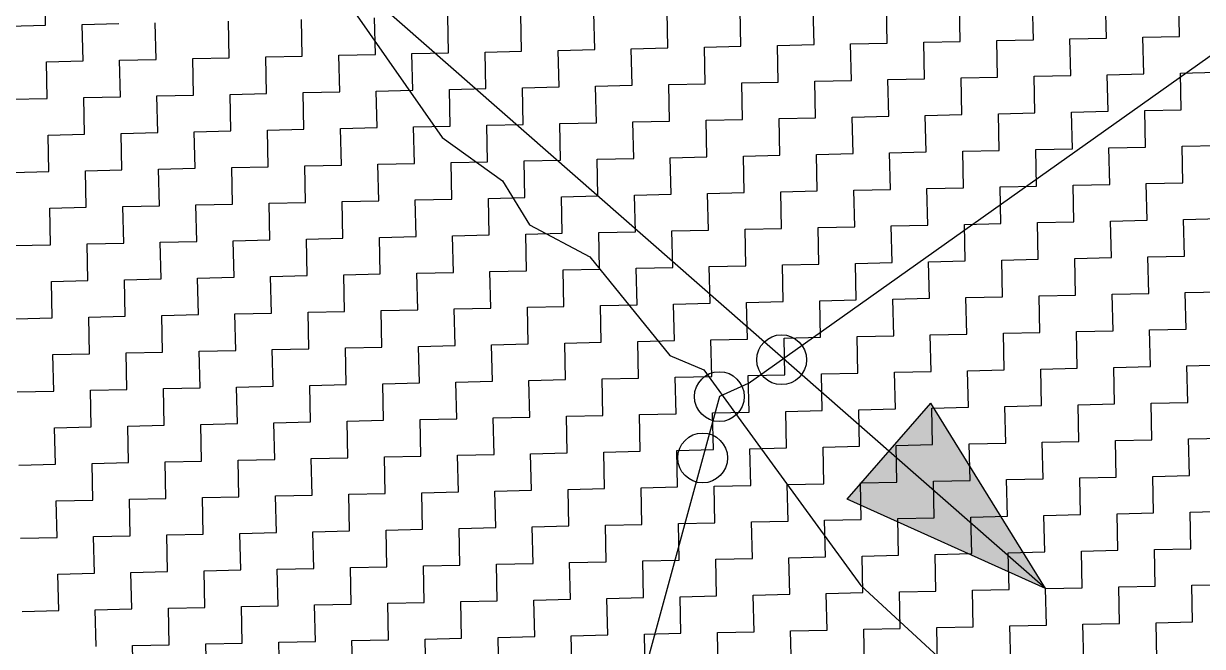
# Model space of a CAD drawing. Header units: metres. Extents: x 281463 to 283423, y 2096851 to 2099007.
# Drawn here: x 281958.3 to 282156.1, y 2097729.6 to 2097833.9 of the extents above; entities that cross this region are included whole.
import ezdxf

# ---------------------------------------------------------------- set-up
doc = ezdxf.new("R2010")
doc.units = ezdxf.units.M
for name, color, linetype in [('LINE_WATER', 4, 'Continuous'), ('POLY_HATCH', 12, 'Continuous'), ('POLY_PARCEL', 6, 'Continuous')]:
    doc.layers.add(name, color=color, linetype=linetype)

msp = doc.modelspace()

# ---------------------------------------------------------------- hatches: boundary and pattern name
h = msp.add_hatch(color=256)
h.paths.add_polyline_path([(282103.48, 2097762.27), (282096.43, 2097754.23), (282129.75, 2097739.25)])
h.paths.add_polyline_path([(282129.75, 2097739.25), (282110.52, 2097770.31), (282103.48, 2097762.27)])

# ---------------------------------------------------------------- linework, layer by layer
for points in [[(282129.75, 2097739.25), (281971.45, 2097877.94)], [(282096.43, 2097754.23), (282110.52, 2097770.31)], [(282129.75, 2097739.25), (282110.52, 2097770.31)], [(282129.75, 2097739.25), (282096.43, 2097754.23)]]:
    msp.add_lwpolyline(points)
for centre in [(282085.46, 2097777.61), (282075.01, 2097771.42), (282072.21, 2097761.14)]:
    msp.add_circle(centre, 4.18)
at = {"layer": 'LINE_WATER'}
for p, q in [((282013.05, 2097836.95), (282028.51, 2097814.85)), ((282028.51, 2097814.85), (282038.64, 2097807.6)), ((282038.64, 2097807.6), (282043.17, 2097800.22)), ((282043.17, 2097800.22), (282053.26, 2097794.84)), ((282053.26, 2097794.84), (282066.72, 2097778.31)), ((282066.72, 2097778.31), (282072.39, 2097775.94)), ((282072.39, 2097775.94), (282078.18, 2097767.96)), ((282078.18, 2097767.96), (282098.75, 2097739.75)), ((282098.75, 2097739.75), (282114.67, 2097725.14))]:
    msp.add_line(p, q, dxfattribs=at)
at = {"layer": 'POLY_HATCH', "linetype": 'Continuous'}
for p, q in [((281961.98, 2097833.67), (281961.84, 2097839.8)), ((282103.16, 2097830.69), (282103.03, 2097836.82)), ((282115.43, 2097830.97), (282115.29, 2097837.1)), ((282127.7, 2097831.24), (282127.56, 2097837.37)), ((282139.96, 2097831.51), (282139.82, 2097837.65)), ((282152.23, 2097831.79), (282152.09, 2097837.92)), ((282005.04, 2097828.5), (282004.91, 2097834.63)), ((282017.31, 2097828.77), (282017.17, 2097834.91)), ((282029.57, 2097829.05), (282029.44, 2097835.18)), ((282041.84, 2097829.32), (282041.7, 2097835.45)), ((282054.1, 2097829.6), (282053.97, 2097835.73)), ((282066.37, 2097829.87), (282066.23, 2097836)), ((282078.63, 2097830.14), (282078.5, 2097836.28)), ((282090.9, 2097830.42), (282090.76, 2097836.55)), ((281955.85, 2097833.54), (281961.98, 2097833.67)), ((281968.11, 2097833.81), (281974.24, 2097833.95)), ((281968.25, 2097827.68), (281968.11, 2097833.81)), ((281980.51, 2097827.95), (281980.38, 2097834.08)), ((281992.78, 2097828.22), (281992.64, 2097834.36)), ((282097.03, 2097830.55), (282103.16, 2097830.69)), ((282109.3, 2097830.83), (282115.43, 2097830.97)), ((282109.43, 2097824.7), (282109.3, 2097830.83)), ((282121.56, 2097831.1), (282127.7, 2097831.24)), ((282121.7, 2097824.97), (282121.56, 2097831.1)), ((282133.83, 2097831.38), (282139.96, 2097831.51)), ((282133.96, 2097825.24), (282133.83, 2097831.38)), ((282146.09, 2097831.65), (282152.23, 2097831.79)), ((282146.23, 2097825.52), (282146.09, 2097831.65)), ((282011.18, 2097828.64), (282017.31, 2097828.77)), ((282023.44, 2097828.91), (282029.57, 2097829.05)), ((282023.58, 2097822.78), (282023.44, 2097828.91)), ((282035.71, 2097829.18), (282041.84, 2097829.32)), ((282035.84, 2097823.05), (282035.71, 2097829.18)), ((282047.97, 2097829.46), (282054.1, 2097829.6)), ((282048.11, 2097823.33), (282047.97, 2097829.46)), ((282060.24, 2097829.73), (282066.37, 2097829.87)), ((282060.37, 2097823.6), (282060.24, 2097829.73)), ((282072.5, 2097830.01), (282078.63, 2097830.14)), ((282072.64, 2097823.87), (282072.5, 2097830.01)), ((282084.77, 2097830.28), (282090.9, 2097830.42)), ((282084.9, 2097824.15), (282084.77, 2097830.28)), ((282097.17, 2097824.42), (282097.03, 2097830.55)), ((281962.12, 2097827.54), (281968.25, 2097827.68)), ((281962.25, 2097821.41), (281962.12, 2097827.54)), ((281974.38, 2097827.81), (281980.51, 2097827.95)), ((281974.52, 2097821.68), (281974.38, 2097827.81)), ((281986.65, 2097828.09), (281992.78, 2097828.22)), ((281986.78, 2097821.96), (281986.65, 2097828.09)), ((281998.91, 2097828.36), (282005.04, 2097828.5)), ((281999.05, 2097822.23), (281998.91, 2097828.36)), ((282011.31, 2097822.5), (282011.18, 2097828.64)), ((282115.57, 2097824.83), (282121.7, 2097824.97)), ((282115.7, 2097818.7), (282115.57, 2097824.83)), ((282127.83, 2097825.11), (282133.96, 2097825.24)), ((282127.97, 2097818.97), (282127.83, 2097825.11)), ((282140.1, 2097825.38), (282146.23, 2097825.52)), ((282140.23, 2097819.25), (282140.1, 2097825.38)), ((282152.36, 2097825.66), (282158.49, 2097825.79)), ((282152.5, 2097819.52), (282152.36, 2097825.66)), ((282017.45, 2097822.64), (282023.58, 2097822.78)), ((282029.71, 2097822.91), (282035.84, 2097823.05)), ((282029.85, 2097816.78), (282029.71, 2097822.91)), ((282041.98, 2097823.19), (282048.11, 2097823.33)), ((282042.11, 2097817.06), (282041.98, 2097823.19)), ((282054.24, 2097823.46), (282060.37, 2097823.6)), ((282054.38, 2097817.33), (282054.24, 2097823.46)), ((282066.51, 2097823.74), (282072.64, 2097823.87)), ((282066.64, 2097817.6), (282066.51, 2097823.74)), ((282078.77, 2097824.01), (282084.9, 2097824.15)), ((282078.91, 2097817.88), (282078.77, 2097824.01)), ((282091.04, 2097824.28), (282097.17, 2097824.42)), ((282091.17, 2097818.15), (282091.04, 2097824.28)), ((282103.3, 2097824.56), (282109.43, 2097824.7)), ((282103.44, 2097818.43), (282103.3, 2097824.56)), ((281956.12, 2097821.27), (281962.25, 2097821.41)), ((281968.39, 2097821.54), (281974.52, 2097821.68)), ((281968.52, 2097815.41), (281968.39, 2097821.54)), ((281980.65, 2097821.82), (281986.78, 2097821.96)), ((281980.79, 2097815.69), (281980.65, 2097821.82)), ((281992.92, 2097822.09), (281999.05, 2097822.23)), ((281993.05, 2097815.96), (281992.92, 2097822.09)), ((282005.18, 2097822.37), (282011.31, 2097822.5)), ((282005.32, 2097816.23), (282005.18, 2097822.37)), ((282017.58, 2097816.51), (282017.45, 2097822.64)), ((282121.84, 2097818.84), (282127.97, 2097818.97)), ((282121.97, 2097812.7), (282121.84, 2097818.84)), ((282134.1, 2097819.11), (282140.23, 2097819.25)), ((282134.24, 2097812.98), (282134.1, 2097819.11)), ((282146.37, 2097819.39), (282152.5, 2097819.52)), ((282146.5, 2097813.25), (282146.37, 2097819.39)), ((282035.98, 2097816.92), (282042.11, 2097817.06)), ((282036.12, 2097810.79), (282035.98, 2097816.92)), ((282048.25, 2097817.19), (282054.38, 2097817.33)), ((282048.38, 2097811.06), (282048.25, 2097817.19)), ((282060.51, 2097817.47), (282066.64, 2097817.6)), ((282060.65, 2097811.33), (282060.51, 2097817.47)), ((282072.78, 2097817.74), (282078.91, 2097817.88)), ((282072.91, 2097811.61), (282072.78, 2097817.74)), ((282085.04, 2097818.02), (282091.17, 2097818.15)), ((282085.18, 2097811.88), (282085.04, 2097818.02)), ((282097.31, 2097818.29), (282103.44, 2097818.43)), ((282097.44, 2097812.16), (282097.31, 2097818.29)), ((282109.57, 2097818.56), (282115.7, 2097818.7)), ((282109.71, 2097812.43), (282109.57, 2097818.56)), ((281962.39, 2097815.27), (281968.52, 2097815.41)), ((281962.53, 2097809.14), (281962.39, 2097815.27)), ((281974.66, 2097815.55), (281980.79, 2097815.69)), ((281974.79, 2097809.42), (281974.66, 2097815.55)), ((281986.92, 2097815.82), (281993.05, 2097815.96)), ((281987.06, 2097809.69), (281986.92, 2097815.82)), ((281999.19, 2097816.1), (282005.32, 2097816.23)), ((281999.32, 2097809.96), (281999.19, 2097816.1)), ((282011.45, 2097816.37), (282017.58, 2097816.51)), ((282011.59, 2097810.24), (282011.45, 2097816.37)), ((282023.72, 2097816.64), (282029.85, 2097816.78)), ((282023.85, 2097810.51), (282023.72, 2097816.64)), ((282128.11, 2097812.84), (282134.24, 2097812.98)), ((282128.24, 2097806.71), (282128.11, 2097812.84)), ((282140.37, 2097813.12), (282146.5, 2097813.25)), ((282140.51, 2097806.98), (282140.37, 2097813.12)), ((282152.64, 2097813.39), (282158.77, 2097813.53)), ((282152.77, 2097807.26), (282152.64, 2097813.39)), ((282042.25, 2097810.92), (282048.38, 2097811.06)), ((282042.39, 2097804.79), (282042.25, 2097810.92)), ((282054.52, 2097811.2), (282060.65, 2097811.33)), ((282054.65, 2097805.06), (282054.52, 2097811.2)), ((282066.78, 2097811.47), (282072.91, 2097811.61)), ((282066.92, 2097805.34), (282066.78, 2097811.47)), ((282079.05, 2097811.75), (282085.18, 2097811.88)), ((282079.18, 2097805.61), (282079.05, 2097811.75)), ((282091.31, 2097812.02), (282097.44, 2097812.16)), ((282091.45, 2097805.89), (282091.31, 2097812.02)), ((282103.58, 2097812.29), (282109.71, 2097812.43)), ((282103.71, 2097806.16), (282103.58, 2097812.29)), ((282115.84, 2097812.57), (282121.97, 2097812.7)), ((282115.98, 2097806.44), (282115.84, 2097812.57)), ((281956.4, 2097809), (281962.53, 2097809.14)), ((281968.66, 2097809.28), (281974.79, 2097809.42)), ((281968.8, 2097803.15), (281968.66, 2097809.28)), ((281980.93, 2097809.55), (281987.06, 2097809.69)), ((281981.06, 2097803.42), (281980.93, 2097809.55)), ((281993.19, 2097809.83), (281999.32, 2097809.96)), ((281993.33, 2097803.69), (281993.19, 2097809.83)), ((282005.46, 2097810.1), (282011.59, 2097810.24)), ((282005.59, 2097803.97), (282005.46, 2097810.1)), ((282017.72, 2097810.38), (282023.85, 2097810.51)), ((282017.86, 2097804.24), (282017.72, 2097810.38)), ((282029.99, 2097810.65), (282036.12, 2097810.79)), ((282030.12, 2097804.52), (282029.99, 2097810.65)), ((282134.38, 2097806.85), (282140.51, 2097806.98)), ((282146.64, 2097807.12), (282152.77, 2097807.26)), ((282146.78, 2097800.99), (282146.64, 2097807.12)), ((282048.52, 2097804.93), (282054.65, 2097805.06)), ((282048.66, 2097798.8), (282048.52, 2097804.93)), ((282060.79, 2097805.2), (282066.92, 2097805.34)), ((282060.92, 2097799.07), (282060.79, 2097805.2)), ((282073.05, 2097805.48), (282079.18, 2097805.61)), ((282073.19, 2097799.34), (282073.05, 2097805.48)), ((282085.32, 2097805.75), (282091.45, 2097805.89)), ((282085.45, 2097799.62), (282085.32, 2097805.75)), ((282097.58, 2097806.02), (282103.71, 2097806.16)), ((282097.72, 2097799.89), (282097.58, 2097806.02)), ((282109.85, 2097806.3), (282115.98, 2097806.44)), ((282109.98, 2097800.17), (282109.85, 2097806.3)), ((282122.11, 2097806.57), (282128.24, 2097806.71)), ((282122.25, 2097800.44), (282122.11, 2097806.57)), ((282134.51, 2097800.71), (282134.38, 2097806.85)), ((281962.66, 2097803.01), (281968.8, 2097803.15)), ((281962.8, 2097796.88), (281962.66, 2097803.01)), ((281974.93, 2097803.28), (281981.06, 2097803.42)), ((281975.07, 2097797.15), (281974.93, 2097803.28)), ((281987.19, 2097803.56), (281993.33, 2097803.69)), ((281987.33, 2097797.43), (281987.19, 2097803.56)), ((281999.46, 2097803.83), (282005.59, 2097803.97)), ((281999.6, 2097797.7), (281999.46, 2097803.83)), ((282011.73, 2097804.11), (282017.86, 2097804.24)), ((282011.86, 2097797.97), (282011.73, 2097804.11)), ((282023.99, 2097804.38), (282030.12, 2097804.52)), ((282024.13, 2097798.25), (282023.99, 2097804.38)), ((282036.26, 2097804.65), (282042.39, 2097804.79)), ((282036.39, 2097798.52), (282036.26, 2097804.65)), ((282140.65, 2097800.85), (282146.78, 2097800.99)), ((282152.91, 2097801.12), (282159.04, 2097801.26)), ((282153.05, 2097794.99), (282152.91, 2097801.12)), ((282054.79, 2097798.93), (282060.92, 2097799.07)), ((282067.05, 2097799.21), (282073.19, 2097799.34)), ((282067.19, 2097793.07), (282067.05, 2097799.21)), ((282079.32, 2097799.48), (282085.45, 2097799.62)), ((282079.46, 2097793.35), (282079.32, 2097799.48)), ((282091.59, 2097799.75), (282097.72, 2097799.89)), ((282091.72, 2097793.62), (282091.59, 2097799.75)), ((282103.85, 2097800.03), (282109.98, 2097800.17)), ((282103.99, 2097793.9), (282103.85, 2097800.03)), ((282116.12, 2097800.3), (282122.25, 2097800.44)), ((282116.25, 2097794.17), (282116.12, 2097800.3)), ((282128.38, 2097800.58), (282134.51, 2097800.71)), ((282128.52, 2097794.44), (282128.38, 2097800.58)), ((282140.78, 2097794.72), (282140.65, 2097800.85)), ((281968.93, 2097797.01), (281975.07, 2097797.15)), ((281969.07, 2097790.88), (281968.93, 2097797.01)), ((281981.2, 2097797.29), (281987.33, 2097797.43)), ((281981.34, 2097791.16), (281981.2, 2097797.29)), ((281993.46, 2097797.56), (281999.6, 2097797.7)), ((281993.6, 2097791.43), (281993.46, 2097797.56)), ((282005.73, 2097797.84), (282011.86, 2097797.97)), ((282005.87, 2097791.7), (282005.73, 2097797.84)), ((282017.99, 2097798.11), (282024.13, 2097798.25)), ((282018.13, 2097791.98), (282017.99, 2097798.11)), ((282030.26, 2097798.38), (282036.39, 2097798.52)), ((282030.4, 2097792.25), (282030.26, 2097798.38)), ((282042.52, 2097798.66), (282048.66, 2097798.8)), ((282042.66, 2097792.53), (282042.52, 2097798.66)), ((282054.93, 2097792.8), (282054.79, 2097798.93)), ((281956.67, 2097796.74), (281962.8, 2097796.88)), ((282061.06, 2097792.94), (282067.19, 2097793.07)), ((282073.32, 2097793.21), (282079.46, 2097793.35)), ((282073.46, 2097787.08), (282073.32, 2097793.21)), ((282085.59, 2097793.49), (282091.72, 2097793.62)), ((282085.73, 2097787.35), (282085.59, 2097793.49)), ((282097.85, 2097793.76), (282103.99, 2097793.9)), ((282097.99, 2097787.63), (282097.85, 2097793.76)), ((282110.12, 2097794.03), (282116.25, 2097794.17)), ((282110.26, 2097787.9), (282110.12, 2097794.03)), ((282122.38, 2097794.31), (282128.52, 2097794.44)), ((282122.52, 2097788.17), (282122.38, 2097794.31)), ((282134.65, 2097794.58), (282140.78, 2097794.72)), ((282134.79, 2097788.45), (282134.65, 2097794.58)), ((282146.91, 2097794.86), (282153.05, 2097794.99)), ((282147.05, 2097788.72), (282146.91, 2097794.86)), ((281975.2, 2097791.02), (281981.34, 2097791.16)), ((281987.47, 2097791.29), (281993.6, 2097791.43)), ((281987.61, 2097785.16), (281987.47, 2097791.29)), ((281999.73, 2097791.57), (282005.87, 2097791.7)), ((281999.87, 2097785.43), (281999.73, 2097791.57)), ((282012, 2097791.84), (282018.13, 2097791.98)), ((282012.14, 2097785.71), (282012, 2097791.84)), ((282024.26, 2097792.11), (282030.4, 2097792.25)), ((282024.4, 2097785.98), (282024.26, 2097792.11)), ((282036.53, 2097792.39), (282042.66, 2097792.53)), ((282036.67, 2097786.26), (282036.53, 2097792.39)), ((282048.79, 2097792.66), (282054.93, 2097792.8)), ((282048.93, 2097786.53), (282048.79, 2097792.66)), ((282061.2, 2097786.8), (282061.06, 2097792.94)), ((281962.94, 2097790.74), (281969.07, 2097790.88)), ((281963.08, 2097784.61), (281962.94, 2097790.74)), ((281975.34, 2097784.89), (281975.2, 2097791.02)), ((282079.59, 2097787.22), (282085.73, 2097787.35)), ((282079.73, 2097781.08), (282079.59, 2097787.22)), ((282091.86, 2097787.49), (282097.99, 2097787.63)), ((282092, 2097781.36), (282091.86, 2097787.49)), ((282104.12, 2097787.76), (282110.26, 2097787.9)), ((282104.26, 2097781.63), (282104.12, 2097787.76)), ((282116.39, 2097788.04), (282122.52, 2097788.17)), ((282116.53, 2097781.91), (282116.39, 2097788.04)), ((282128.65, 2097788.31), (282134.79, 2097788.45)), ((282128.79, 2097782.18), (282128.65, 2097788.31)), ((282140.92, 2097788.59), (282147.05, 2097788.72)), ((282141.06, 2097782.45), (282140.92, 2097788.59)), ((282153.18, 2097788.86), (282159.32, 2097789)), ((282153.32, 2097782.73), (282153.18, 2097788.86)), ((281981.47, 2097785.02), (281987.61, 2097785.16)), ((281993.74, 2097785.3), (281999.87, 2097785.43)), ((281993.88, 2097779.16), (281993.74, 2097785.3)), ((282006, 2097785.57), (282012.14, 2097785.71)), ((282006.14, 2097779.44), (282006, 2097785.57)), ((282018.27, 2097785.85), (282024.4, 2097785.98)), ((282018.41, 2097779.71), (282018.27, 2097785.85)), ((282030.53, 2097786.12), (282036.67, 2097786.26)), ((282030.67, 2097779.99), (282030.53, 2097786.12)), ((282042.8, 2097786.39), (282048.93, 2097786.53)), ((282042.94, 2097780.26), (282042.8, 2097786.39)), ((282055.06, 2097786.67), (282061.2, 2097786.8)), ((282055.2, 2097780.53), (282055.06, 2097786.67)), ((282067.33, 2097786.94), (282073.46, 2097787.08)), ((282067.47, 2097780.81), (282067.33, 2097786.94)), ((281956.94, 2097784.47), (281963.08, 2097784.61)), ((281969.21, 2097784.75), (281975.34, 2097784.89)), ((281969.35, 2097778.62), (281969.21, 2097784.75)), ((281981.61, 2097778.89), (281981.47, 2097785.02)), ((282085.86, 2097781.22), (282092, 2097781.36)), ((282086, 2097775.09), (282085.86, 2097781.22)), ((282098.13, 2097781.49), (282104.26, 2097781.63)), ((282098.27, 2097775.36), (282098.13, 2097781.49)), ((282110.39, 2097781.77), (282116.53, 2097781.91)), ((282110.53, 2097775.64), (282110.39, 2097781.77)), ((282122.66, 2097782.04), (282128.79, 2097782.18)), ((282122.8, 2097775.91), (282122.66, 2097782.04)), ((282134.92, 2097782.32), (282141.06, 2097782.45)), ((282135.06, 2097776.18), (282134.92, 2097782.32)), ((282147.19, 2097782.59), (282153.32, 2097782.73)), ((282147.33, 2097776.46), (282147.19, 2097782.59)), ((282000.01, 2097779.3), (282006.14, 2097779.44)), ((282000.15, 2097773.17), (282000.01, 2097779.3)), ((282012.27, 2097779.58), (282018.41, 2097779.71)), ((282012.41, 2097773.44), (282012.27, 2097779.58)), ((282024.54, 2097779.85), (282030.67, 2097779.99)), ((282024.68, 2097773.72), (282024.54, 2097779.85)), ((282036.8, 2097780.12), (282042.94, 2097780.26)), ((282036.94, 2097773.99), (282036.8, 2097780.12)), ((282049.07, 2097780.4), (282055.2, 2097780.53)), ((282049.21, 2097774.27), (282049.07, 2097780.4)), ((282061.33, 2097780.67), (282067.47, 2097780.81)), ((282061.47, 2097774.54), (282061.33, 2097780.67)), ((282073.6, 2097780.95), (282079.73, 2097781.08)), ((282073.74, 2097774.81), (282073.6, 2097780.95)), ((281963.21, 2097778.48), (281969.35, 2097778.62)), ((281963.35, 2097772.35), (281963.21, 2097778.48)), ((281975.48, 2097778.75), (281981.61, 2097778.89)), ((281975.62, 2097772.62), (281975.48, 2097778.75)), ((281987.74, 2097779.03), (281993.88, 2097779.16)), ((281987.88, 2097772.89), (281987.74, 2097779.03)), ((282092.13, 2097775.22), (282098.27, 2097775.36)), ((282104.4, 2097775.5), (282110.53, 2097775.64)), ((282104.54, 2097769.37), (282104.4, 2097775.5)), ((282116.66, 2097775.77), (282122.8, 2097775.91)), ((282116.8, 2097769.64), (282116.66, 2097775.77)), ((282128.93, 2097776.05), (282135.06, 2097776.18)), ((282129.07, 2097769.91), (282128.93, 2097776.05)), ((282141.19, 2097776.32), (282147.33, 2097776.46)), ((282141.33, 2097770.19), (282141.19, 2097776.32)), ((282153.46, 2097776.59), (282159.59, 2097776.73)), ((282153.6, 2097770.46), (282153.46, 2097776.59)), ((282006.28, 2097773.31), (282012.41, 2097773.44)), ((282006.41, 2097767.17), (282006.28, 2097773.31)), ((282018.54, 2097773.58), (282024.68, 2097773.72)), ((282018.68, 2097767.45), (282018.54, 2097773.58)), ((282030.81, 2097773.85), (282036.94, 2097773.99)), ((282030.94, 2097767.72), (282030.81, 2097773.85)), ((282043.07, 2097774.13), (282049.21, 2097774.27)), ((282043.21, 2097768), (282043.07, 2097774.13)), ((282055.34, 2097774.4), (282061.47, 2097774.54)), ((282055.48, 2097768.27), (282055.34, 2097774.4)), ((282067.6, 2097774.68), (282073.74, 2097774.81)), ((282067.74, 2097768.54), (282067.6, 2097774.68)), ((282079.87, 2097774.95), (282086, 2097775.09)), ((282080.01, 2097768.82), (282079.87, 2097774.95)), ((282092.27, 2097769.09), (282092.13, 2097775.22)), ((281957.22, 2097772.21), (281963.35, 2097772.35)), ((281969.48, 2097772.48), (281975.62, 2097772.62)), ((281969.62, 2097766.35), (281969.48, 2097772.48)), ((281981.75, 2097772.76), (281987.88, 2097772.89)), ((281981.88, 2097766.63), (281981.75, 2097772.76)), ((281994.01, 2097773.03), (282000.15, 2097773.17)), ((281994.15, 2097766.9), (281994.01, 2097773.03)), ((282098.4, 2097769.23), (282104.54, 2097769.37)), ((282110.67, 2097769.5), (282116.8, 2097769.64)), ((282110.8, 2097763.37), (282110.67, 2097769.5)), ((282122.93, 2097769.78), (282129.07, 2097769.91)), ((282123.07, 2097763.64), (282122.93, 2097769.78)), ((282135.2, 2097770.05), (282141.33, 2097770.19)), ((282135.34, 2097763.92), (282135.2, 2097770.05)), ((282147.46, 2097770.33), (282153.6, 2097770.46)), ((282147.6, 2097764.19), (282147.46, 2097770.33)), ((282012.55, 2097767.31), (282018.68, 2097767.45)), ((282024.81, 2097767.58), (282030.94, 2097767.72)), ((282024.95, 2097761.45), (282024.81, 2097767.58)), ((282037.08, 2097767.86), (282043.21, 2097768)), ((282037.21, 2097761.73), (282037.08, 2097767.86)), ((282049.34, 2097768.13), (282055.48, 2097768.27)), ((282049.48, 2097762), (282049.34, 2097768.13)), ((282061.61, 2097768.41), (282067.74, 2097768.54)), ((282061.74, 2097762.27), (282061.61, 2097768.41)), ((282073.87, 2097768.68), (282080.01, 2097768.82)), ((282074.01, 2097762.55), (282073.87, 2097768.68)), ((282086.14, 2097768.95), (282092.27, 2097769.09)), ((282086.27, 2097762.82), (282086.14, 2097768.95)), ((282098.54, 2097763.1), (282098.4, 2097769.23)), ((281963.49, 2097766.21), (281969.62, 2097766.35)), ((281963.62, 2097760.08), (281963.49, 2097766.21)), ((281975.75, 2097766.49), (281981.88, 2097766.63)), ((281975.89, 2097760.36), (281975.75, 2097766.49)), ((281988.02, 2097766.76), (281994.15, 2097766.9)), ((281988.15, 2097760.63), (281988.02, 2097766.76)), ((282000.28, 2097767.04), (282006.41, 2097767.17)), ((282000.42, 2097760.9), (282000.28, 2097767.04)), ((282012.68, 2097761.18), (282012.55, 2097767.31)), ((282116.94, 2097763.51), (282123.07, 2097763.64)), ((282117.07, 2097757.38), (282116.94, 2097763.51)), ((282129.2, 2097763.78), (282135.34, 2097763.92)), ((282129.34, 2097757.65), (282129.2, 2097763.78)), ((282141.47, 2097764.06), (282147.6, 2097764.19)), ((282141.6, 2097757.92), (282141.47, 2097764.06)), ((282153.73, 2097764.33), (282159.87, 2097764.47)), ((282153.87, 2097758.2), (282153.73, 2097764.33)), ((282018.82, 2097761.31), (282024.95, 2097761.45)), ((282031.08, 2097761.59), (282037.21, 2097761.73)), ((282031.22, 2097755.46), (282031.08, 2097761.59)), ((282043.35, 2097761.86), (282049.48, 2097762)), ((282043.48, 2097755.73), (282043.35, 2097761.86)), ((282055.61, 2097762.14), (282061.74, 2097762.27)), ((282055.75, 2097756), (282055.61, 2097762.14)), ((282067.88, 2097762.41), (282074.01, 2097762.55)), ((282068.01, 2097756.28), (282067.88, 2097762.41)), ((282080.14, 2097762.69), (282086.27, 2097762.82)), ((282080.28, 2097756.55), (282080.14, 2097762.69)), ((282092.41, 2097762.96), (282098.54, 2097763.1)), ((282092.54, 2097756.83), (282092.41, 2097762.96)), ((282104.67, 2097763.23), (282110.8, 2097763.37)), ((282104.81, 2097757.1), (282104.67, 2097763.23)), ((281957.49, 2097759.94), (281963.62, 2097760.08)), ((281969.76, 2097760.22), (281975.89, 2097760.36)), ((281969.89, 2097754.09), (281969.76, 2097760.22)), ((281982.02, 2097760.49), (281988.15, 2097760.63)), ((281982.16, 2097754.36), (281982.02, 2097760.49)), ((281994.29, 2097760.77), (282000.42, 2097760.9)), ((281994.42, 2097754.63), (281994.29, 2097760.77)), ((282006.55, 2097761.04), (282012.68, 2097761.18)), ((282006.69, 2097754.91), (282006.55, 2097761.04)), ((282018.95, 2097755.18), (282018.82, 2097761.31)), ((282123.21, 2097757.51), (282129.34, 2097757.65)), ((282123.34, 2097751.38), (282123.21, 2097757.51)), ((282135.47, 2097757.79), (282141.6, 2097757.92)), ((282135.61, 2097751.65), (282135.47, 2097757.79)), ((282147.74, 2097758.06), (282153.87, 2097758.2)), ((282147.87, 2097751.93), (282147.74, 2097758.06)), ((282037.35, 2097755.59), (282043.48, 2097755.73)), ((282037.49, 2097749.46), (282037.35, 2097755.59)), ((282049.62, 2097755.87), (282055.75, 2097756)), ((282049.75, 2097749.74), (282049.62, 2097755.87)), ((282061.88, 2097756.14), (282068.01, 2097756.28)), ((282062.02, 2097750.01), (282061.88, 2097756.14)), ((282074.15, 2097756.42), (282080.28, 2097756.55)), ((282074.28, 2097750.28), (282074.15, 2097756.42)), ((282086.41, 2097756.69), (282092.54, 2097756.83)), ((282086.55, 2097750.56), (282086.41, 2097756.69)), ((282098.68, 2097756.96), (282104.81, 2097757.1)), ((282098.81, 2097750.83), (282098.68, 2097756.96)), ((282110.94, 2097757.24), (282117.07, 2097757.38)), ((282111.08, 2097751.11), (282110.94, 2097757.24)), ((281963.76, 2097753.95), (281969.89, 2097754.09)), ((281963.9, 2097747.82), (281963.76, 2097753.95)), ((281976.03, 2097754.22), (281982.16, 2097754.36)), ((281976.16, 2097748.09), (281976.03, 2097754.22)), ((281988.29, 2097754.5), (281994.42, 2097754.63)), ((281988.43, 2097748.36), (281988.29, 2097754.5)), ((282000.56, 2097754.77), (282006.69, 2097754.91)), ((282000.69, 2097748.64), (282000.56, 2097754.77)), ((282012.82, 2097755.05), (282018.95, 2097755.18)), ((282012.96, 2097748.91), (282012.82, 2097755.05)), ((282025.09, 2097755.32), (282031.22, 2097755.46)), ((282025.22, 2097749.19), (282025.09, 2097755.32)), ((282129.48, 2097751.52), (282135.61, 2097751.65)), ((282141.74, 2097751.79), (282147.87, 2097751.93)), ((282141.88, 2097745.66), (282141.74, 2097751.79)), ((282154.01, 2097752.06), (282160.14, 2097752.2)), ((282154.14, 2097745.93), (282154.01, 2097752.06)), ((282043.62, 2097749.6), (282049.75, 2097749.74)), ((282043.76, 2097743.47), (282043.62, 2097749.6)), ((282055.89, 2097749.87), (282062.02, 2097750.01)), ((282056.02, 2097743.74), (282055.89, 2097749.87)), ((282068.15, 2097750.15), (282074.28, 2097750.28)), ((282068.29, 2097744.01), (282068.15, 2097750.15)), ((282080.42, 2097750.42), (282086.55, 2097750.56)), ((282080.55, 2097744.29), (282080.42, 2097750.42)), ((282092.68, 2097750.69), (282098.81, 2097750.83)), ((282092.82, 2097744.56), (282092.68, 2097750.69)), ((282104.95, 2097750.97), (282111.08, 2097751.11)), ((282105.08, 2097744.84), (282104.95, 2097750.97)), ((282117.21, 2097751.24), (282123.34, 2097751.38)), ((282117.35, 2097745.11), (282117.21, 2097751.24)), ((282129.61, 2097745.38), (282129.48, 2097751.52)), ((281957.77, 2097747.68), (281963.9, 2097747.82)), ((281970.03, 2097747.95), (281976.16, 2097748.09)), ((281970.17, 2097741.82), (281970.03, 2097747.95)), ((281982.3, 2097748.23), (281988.43, 2097748.36)), ((281982.43, 2097742.1), (281982.3, 2097748.23)), ((281994.56, 2097748.5), (282000.69, 2097748.64)), ((281994.7, 2097742.37), (281994.56, 2097748.5)), ((282006.83, 2097748.78), (282012.96, 2097748.91)), ((282006.96, 2097742.64), (282006.83, 2097748.78)), ((282019.09, 2097749.05), (282025.22, 2097749.19)), ((282019.23, 2097742.92), (282019.09, 2097749.05)), ((282031.36, 2097749.32), (282037.49, 2097749.46)), ((282031.49, 2097743.19), (282031.36, 2097749.32)), ((282135.75, 2097745.52), (282141.88, 2097745.66)), ((282148.01, 2097745.8), (282154.14, 2097745.93)), ((282148.15, 2097739.66), (282148.01, 2097745.8)), ((282049.89, 2097743.6), (282056.02, 2097743.74)), ((282062.16, 2097743.88), (282068.29, 2097744.01)), ((282062.29, 2097737.74), (282062.16, 2097743.88)), ((282074.42, 2097744.15), (282080.55, 2097744.29)), ((282074.56, 2097738.02), (282074.42, 2097744.15)), ((282086.69, 2097744.42), (282092.82, 2097744.56)), ((282086.82, 2097738.29), (282086.69, 2097744.42)), ((282098.95, 2097744.7), (282105.08, 2097744.84)), ((282099.09, 2097738.57), (282098.95, 2097744.7)), ((282111.22, 2097744.97), (282117.35, 2097745.11)), ((282111.35, 2097738.84), (282111.22, 2097744.97)), ((282123.48, 2097745.25), (282129.61, 2097745.38)), ((282123.62, 2097739.11), (282123.48, 2097745.25)), ((282135.88, 2097739.39), (282135.75, 2097745.52)), ((281964.04, 2097741.68), (281970.17, 2097741.82)), ((281964.17, 2097735.55), (281964.04, 2097741.68)), ((281976.3, 2097741.96), (281982.43, 2097742.1)), ((281976.44, 2097735.83), (281976.3, 2097741.96)), ((281988.57, 2097742.23), (281994.7, 2097742.37)), ((281988.7, 2097736.1), (281988.57, 2097742.23)), ((282000.83, 2097742.51), (282006.96, 2097742.64)), ((282000.97, 2097736.37), (282000.83, 2097742.51)), ((282013.1, 2097742.78), (282019.23, 2097742.92)), ((282013.23, 2097736.65), (282013.1, 2097742.78)), ((282025.36, 2097743.05), (282031.49, 2097743.19)), ((282025.5, 2097736.92), (282025.36, 2097743.05)), ((282037.63, 2097743.33), (282043.76, 2097743.47)), ((282037.76, 2097737.2), (282037.63, 2097743.33)), ((282050.03, 2097737.47), (282049.89, 2097743.6)), ((282142.02, 2097739.53), (282148.15, 2097739.66)), ((282154.28, 2097739.8), (282160.41, 2097739.94)), ((282154.42, 2097733.67), (282154.28, 2097739.8)), ((282056.16, 2097737.61), (282062.29, 2097737.74)), ((282068.43, 2097737.88), (282074.56, 2097738.02)), ((282068.56, 2097731.75), (282068.43, 2097737.88)), ((282080.69, 2097738.16), (282086.82, 2097738.29)), ((282080.83, 2097732.02), (282080.69, 2097738.16)), ((282092.96, 2097738.43), (282099.09, 2097738.57)), ((282093.09, 2097732.3), (282092.96, 2097738.43)), ((282105.22, 2097738.7), (282111.35, 2097738.84)), ((282105.36, 2097732.57), (282105.22, 2097738.7)), ((282117.49, 2097738.98), (282123.62, 2097739.11)), ((282117.62, 2097732.84), (282117.49, 2097738.98)), ((282129.75, 2097739.25), (282135.88, 2097739.39)), ((282129.89, 2097733.12), (282129.75, 2097739.25)), ((282142.15, 2097733.39), (282142.02, 2097739.53)), ((281970.3, 2097735.69), (281976.44, 2097735.83)), ((281982.57, 2097735.96), (281988.7, 2097736.1)), ((281982.71, 2097729.83), (281982.57, 2097735.96)), ((281994.83, 2097736.24), (282000.97, 2097736.37)), ((281994.97, 2097730.1), (281994.83, 2097736.24)), ((282007.1, 2097736.51), (282013.23, 2097736.65)), ((282007.24, 2097730.38), (282007.1, 2097736.51)), ((282019.37, 2097736.78), (282025.5, 2097736.92)), ((282019.5, 2097730.65), (282019.37, 2097736.78)), ((282031.63, 2097737.06), (282037.76, 2097737.2)), ((282031.77, 2097730.93), (282031.63, 2097737.06)), ((282043.9, 2097737.33), (282050.03, 2097737.47)), ((282044.03, 2097731.2), (282043.9, 2097737.33)), ((282056.3, 2097731.47), (282056.16, 2097737.61)), ((281958.04, 2097735.41), (281964.17, 2097735.55)), ((281970.44, 2097729.56), (281970.3, 2097735.69)), ((282062.43, 2097731.61), (282068.56, 2097731.75)), ((282074.69, 2097731.89), (282080.83, 2097732.02)), ((282074.83, 2097725.75), (282074.69, 2097731.89)), ((282086.96, 2097732.16), (282093.09, 2097732.3)), ((282087.1, 2097726.03), (282086.96, 2097732.16)), ((282099.23, 2097732.43), (282105.36, 2097732.57)), ((282099.36, 2097726.3), (282099.23, 2097732.43)), ((282111.49, 2097732.71), (282117.62, 2097732.84)), ((282111.63, 2097726.58), (282111.49, 2097732.71)), ((282123.76, 2097732.98), (282129.89, 2097733.12)), ((282123.89, 2097726.85), (282123.76, 2097732.98)), ((282136.02, 2097733.26), (282142.15, 2097733.39)), ((282136.16, 2097727.12), (282136.02, 2097733.26)), ((282148.29, 2097733.53), (282154.42, 2097733.67)), ((282148.42, 2097727.4), (282148.29, 2097733.53)), ((281976.57, 2097729.69), (281982.71, 2097729.83)), ((281988.84, 2097729.97), (281994.97, 2097730.1)), ((281988.98, 2097723.83), (281988.84, 2097729.97)), ((282001.1, 2097730.24), (282007.24, 2097730.38)), ((282001.24, 2097724.11), (282001.1, 2097730.24)), ((282013.37, 2097730.52), (282019.5, 2097730.65)), ((282013.51, 2097724.38), (282013.37, 2097730.52)), ((282025.63, 2097730.79), (282031.77, 2097730.93)), ((282025.77, 2097724.66), (282025.63, 2097730.79)), ((282037.9, 2097731.06), (282044.03, 2097731.2)), ((282038.04, 2097724.93), (282037.9, 2097731.06)), ((282050.16, 2097731.34), (282056.3, 2097731.47)), ((282050.3, 2097725.2), (282050.16, 2097731.34)), ((282062.57, 2097725.48), (282062.43, 2097731.61)), ((281976.71, 2097723.56), (281976.57, 2097729.69))]:
    msp.add_line(p, q, dxfattribs=at)
at = {"layer": 'POLY_PARCEL'}
for p, q in [((282079.82, 2097773.62), (282160.06, 2097830.45)), ((282079.82, 2097773.62), (282075.01, 2097771.42)), ((282075.01, 2097771.42), (282056.84, 2097704.7))]:
    msp.add_line(p, q, dxfattribs=at)

doc.saveas('drawing.dxf')
